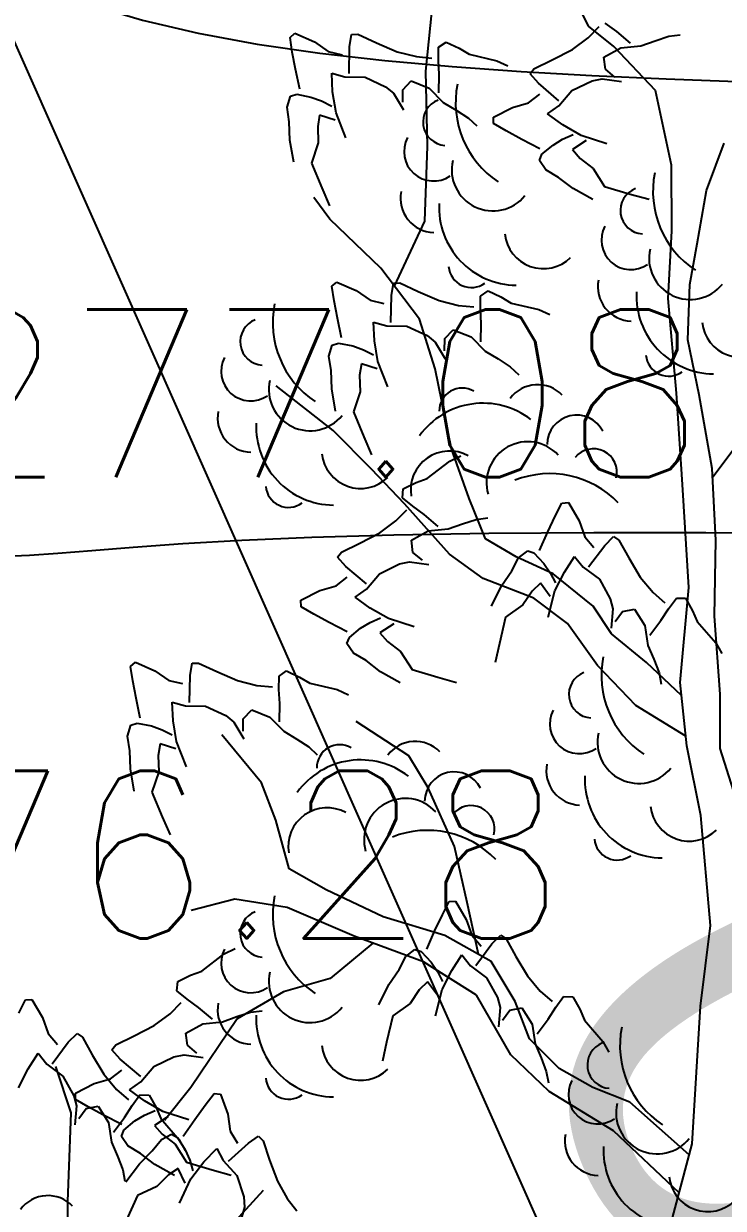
# Model space of a CAD drawing. Header units: millimetres. Extents: x 524954 to 526204, y 9523489 to 9524010.
# Drawn here: x 525824.86 to 525829.04, y 9523689.98 to 9523697.05 of the extents above; entities that cross this region are included whole.
import ezdxf
from ezdxf import colors
from ezdxf.entities.mleader import LeaderData, LeaderLine
from ezdxf.enums import TextEntityAlignment as Align
from ezdxf.math import Vec2, Vec3

# ---------------------------------------------------------------- set-up
doc = ezdxf.new("R2010")
doc.units = ezdxf.units.MM
doc.header["$PDMODE"] = 32
doc.header["$PDSIZE"] = 0.5
doc.linetypes.add('ACAD_ISO12W100', pattern=[21, 12, -3, 0, -3, 0, -3])
for name, color, linetype in [('Arbre', 34, 'ACAD_ISO12W100'), ('CN_01_00', 3, 'Continuous'), ('CN_02_00', 4, 'Continuous'), ('ETQ PAIR', 7, 'Continuous'), ('Route - Route de la corniche de Brazzaville - Textes - Arcs', 1, 'Continuous'), ('TopoAlt', 3, 'Continuous'), ('TOPOJIS', 7, 'Continuous')]:
    doc.layers.add(name, color=color, linetype=linetype)
doc.styles.add('Affichages route', font='arial.ttf', dxfattribs={"height": 0.5})
doc.styles.add('Simplex 1.0', font='Simplex.shx', dxfattribs={"width": 0.99, "height": 1})
doc.styles.get("Standard").update_dxf_attribs({"font": 'arial.ttf'})

# ---------------------------------------------------------------- blocks, each defined once
blk = doc.blocks.new('TCPOINT M')
at = {"color": 0}
blk.add_point((0, 0), dxfattribs=at)
at = {"layer": 'TopoAlt', "style": 'Simplex 1.0', "width": 0.99}
blk.add_attdef('ALT', (0.15, 0.15), '', height=1, dxfattribs=at)
blk = doc.blocks.new('v088')
at = {"color": 3, "linetype": 'Continuous'}
for p, q in [((-0.0239, 12.3184), (0.0161, 12.3965)), ((0.0161, 12.3965), (0.0546, 12.3999)), ((0.0546, 12.3999), (0.1184, 12.2906)), ((0.1184, 12.2906), (0.1522, 12.1952)), ((0.1522, 12.1952), (0.2074, 12.1313)), ((0.2717, 12.1435), (0.3242, 12.1966)), ((0.3242, 12.1966), (0.3557, 12.1751)), ((0.3557, 12.1751), (0.415, 12.0689)), ((0.1746, 12.0155), (0.2717, 12.1435)), ((0.0317, 11.9844), (0.0922, 12.0781)), ((0.0922, 12.0781), (0.1437, 12.0135)), ((0.415, 12.0689), (0.4841, 11.9528)), ((-0.0252, 11.8718), (0.0317, 11.9844)), ((0.1437, 12.0135), (0.2395, 11.9416)), ((0.2395, 11.9416), (0.3048, 11.8248)), ((0.4841, 11.9528), (0.5601, 11.8616)), ((0.3048, 11.8248), (0.32, 11.7651)), ((0.5601, 11.8616), (0.6304, 11.8005)), ((0.6527, 11.7656), (0.6994, 11.8293)), ((0.6994, 11.8293), (0.7544, 11.828)), ((0.7544, 11.828), (0.796, 11.7537)), ((1.0886, 11.7676), (1.1424, 11.8368)), ((1.1424, 11.8368), (1.1809, 11.833)), ((1.1809, 11.833), (1.2232, 11.7138)), ((0.32, 11.7651), (0.3106, 11.6498)), ((0.3344, 11.6895), (0.378, 11.7487)), ((0.378, 11.7487), (0.4498, 11.7623)), ((0.4498, 11.7623), (0.5114, 11.6644)), ((0.6075, 11.6944), (0.6527, 11.7656)), ((0.796, 11.7537), (0.824, 11.6885)), ((1.027, 11.683), (1.0886, 11.7676)), ((0.5418, 11.6075), (0.6075, 11.6944)), ((0.824, 11.6885), (0.9344, 11.5607)), ((0.9578, 11.583), (1.027, 11.683)), ((1.2232, 11.7138), (1.2386, 11.6137)), ((0.5114, 11.6644), (0.5299, 11.5465)), ((1.2386, 11.6137), (1.2809, 11.5407)), ((0.5299, 11.5465), (0.5653, 11.4632)), ((0.7732, 11.4945), (0.827, 11.5637)), ((0.827, 11.5637), (0.8886, 11.5945)), ((0.8886, 11.5945), (0.9232, 11.5753)), ((0.9232, 11.5753), (0.9693, 11.5022)), ((0.9344, 11.5607), (0.97, 11.497)), ((1.2271, 11.433), (1.3463, 11.5407)), ((1.3463, 11.5407), (1.4079, 11.583)), ((1.4079, 11.583), (1.4348, 11.556)), ((1.4348, 11.556), (1.4733, 11.4406)), ((0.5653, 11.4632), (0.5962, 11.3829)), ((0.6962, 11.4176), (0.7732, 11.4945)), ((0.9693, 11.5022), (0.9963, 11.4406)), ((1.0809, 11.4291), (1.1578, 11.5099)), ((1.1578, 11.5099), (1.1963, 11.4368)), ((0.6155, 11.3099), (0.6962, 11.4176)), ((0.927, 11.3906), (0.8693, 11.3522)), ((0.9693, 11.3022), (0.927, 11.3906)), ((0.9963, 11.4406), (1.0155, 11.3753)), ((1.004, 11.3291), (1.0809, 11.4291)), ((1.1963, 11.4368), (1.2771, 11.3483)), ((1.4733, 11.4406), (1.5194, 11.3137)), ((0.5962, 11.3829), (0.6091, 11.3149)), ((0.8693, 11.3522), (0.8001, 11.2829)), ((0.9347, 11.1829), (1.004, 11.3291)), ((1.2771, 11.3483), (1.3194, 11.2214)), ((0.8001, 11.2829), (0.6847, 11.2291)), ((1.5194, 11.3137), (1.5771, 11.2099)), ((0.6847, 11.2291), (0.6193, 11.0829)), ((1.3194, 11.2214), (1.3232, 11.1598)), ((1.5771, 11.2099), (1.6348, 11.1368)), ((1.3232, 11.1598), (1.2925, 11.0483)), ((-0.8359, 10.1311), (-0.7709, 10.1978)), ((-0.6662, 10.1688), (-0.7348, 10.218)), ((-2.6162, 10.1323), (-2.587, 10.1577)), ((-2.6028, 10.0456), (-2.6162, 10.1323)), ((-2.587, 10.1577), (-2.4712, 10.1066)), ((-2.2608, 10.0773), (-2.2494, 10.1511)), ((-2.2494, 10.1511), (-2.2113, 10.1522)), ((-2.2113, 10.1522), (-2.101, 10.101)), ((-0.9313, 10.0604), (-0.8359, 10.1311)), ((-0.5833, 10.0982), (-0.6662, 10.1688)), ((-0.4378, 10.1134), (-0.3559, 10.1397)), ((-0.3559, 10.1397), (-0.2873, 10.1487)), ((-2.5835, 9.9428), (-2.6028, 10.0456)), ((-2.4712, 10.1066), (-2.3879, 10.0492)), ((-2.3879, 10.0492), (-2.3057, 10.0298)), ((-2.2643, 9.9167), (-2.2608, 10.0773)), ((-2.101, 10.101), (-1.977, 10.0475)), ((-1.977, 10.0475), (-1.8618, 10.0181)), ((-1.7305, 9.9947), (-1.7301, 10.0737)), ((-1.7301, 10.0737), (-1.6848, 10.1049)), ((-1.6848, 10.1049), (-1.6075, 10.069)), ((-1.6075, 10.069), (-1.5466, 10.0327)), ((-1.0512, 9.9981), (-0.9313, 10.0604)), ((-0.7431, 10.0152), (-0.6418, 10.0712)), ((-0.6418, 10.0712), (-0.5231, 10.0829)), ((-0.5231, 10.0829), (-0.4378, 10.1134)), ((-1.8618, 10.0181), (-1.7691, 10.0099)), ((-1.7254, 9.9105), (-1.7305, 9.9947)), ((-1.5466, 10.0327), (-1.3822, 9.9939)), ((-1.3822, 9.9939), (-1.316, 9.9632)), ((-1.1606, 9.945), (-1.0512, 9.9981)), ((-0.7336, 9.9427), (-0.7431, 10.0152)), ((-2.5582, 9.8238), (-2.5835, 9.9428)), ((-2.3678, 9.9191), (-2.2883, 9.8969)), ((-2.3619, 9.8077), (-2.3678, 9.9191)), ((-1.7277, 9.8016), (-1.7254, 9.9105)), ((-1.1838, 9.9148), (-1.1606, 9.945)), ((-1.1339, 9.8592), (-1.1838, 9.9148)), ((-0.677, 9.8958), (-0.7336, 9.9427)), ((-2.2883, 9.8969), (-2.1685, 9.895)), ((-2.1685, 9.895), (-2.0471, 9.8386)), ((-2.0471, 9.8386), (-1.9997, 9.7992)), ((-1.9432, 9.8199), (-1.893, 9.873)), ((-1.893, 9.873), (-1.7856, 9.8299)), ((-1.0116, 9.755), (-1.1339, 9.8592)), ((-0.9342, 9.8156), (-0.8138, 9.874)), ((-0.8138, 9.874), (-0.7533, 9.8858)), ((-0.7533, 9.8858), (-0.6387, 9.8698)), ((-2.634, 9.7155), (-2.6142, 9.7814)), ((-2.6142, 9.7814), (-2.5764, 9.7933)), ((-2.5764, 9.7933), (-2.4916, 9.7768)), ((-2.4916, 9.7768), (-2.4283, 9.7541)), ((-2.3419, 9.6831), (-2.3619, 9.8077)), ((-1.9997, 9.7992), (-1.9397, 9.7002)), ((-1.9438, 9.7464), (-1.9432, 9.8199)), ((-1.7856, 9.8299), (-1.7015, 9.7452)), ((-1.1923, 9.7429), (-1.1254, 9.7944)), ((-1.0114, 9.724), (-0.9342, 9.8156)), ((-2.6206, 9.6288), (-2.634, 9.7155)), ((-2.4283, 9.7541), (-2.3676, 9.7232)), ((-1.7015, 9.7452), (-1.624, 9.6985)), ((-1.624, 9.6985), (-1.5519, 9.6516)), ((-1.4022, 9.6572), (-1.2895, 9.7147)), ((-1.2895, 9.7147), (-1.1923, 9.7429)), ((-1.0789, 9.6763), (-1.0114, 9.724)), ((-2.6175, 9.52), (-2.6206, 9.6288)), ((-2.4395, 9.6694), (-2.4511, 9.6011)), ((-2.3461, 9.6395), (-2.4395, 9.6694)), ((-2.2831, 9.5325), (-2.3419, 9.6831)), ((-1.5519, 9.6516), (-1.5015, 9.6041)), ((-1.401, 9.6186), (-1.4022, 9.6572)), ((-0.9888, 9.6106), (-1.0789, 9.6763)), ((-2.4511, 9.6011), (-2.4483, 9.5032)), ((-1.3254, 9.5742), (-1.401, 9.6186)), ((-1.2335, 9.5242), (-1.3254, 9.5742)), ((-0.9892, 9.5252), (-0.9269, 9.5527)), ((-0.8796, 9.5473), (-0.9888, 9.6106)), ((-2.5946, 9.3874), (-2.6175, 9.52)), ((-2.4483, 9.5032), (-2.4883, 9.3823)), ((-1.1253, 9.4685), (-1.2335, 9.5242)), ((-1.1132, 9.4352), (-1.0467, 9.4905)), ((-1.0467, 9.4905), (-0.9892, 9.5252)), ((-0.8484, 9.5165), (-0.9306, 9.463)), ((-0.7257, 9.4976), (-0.8796, 9.5473)), ((-1.1278, 9.3984), (-1.1132, 9.4352)), ((-0.9306, 9.463), (-0.885, 9.4108)), ((-0.885, 9.4108), (-0.8073, 9.3511)), ((-2.4883, 9.3823), (-2.4269, 9.2344)), ((-1.0892, 9.3413), (-1.1278, 9.3984)), ((-1.0136, 9.2969), (-1.0892, 9.3413)), ((-0.8073, 9.3511), (-0.7389, 9.2437)), ((-0.9273, 9.2307), (-1.0136, 9.2969)), ((-2.4269, 9.2344), (-2.3802, 9.1269)), ((-0.81, 9.1646), (-0.9273, 9.2307)), ((-0.7389, 9.2437), (-0.5855, 9.1979)), ((-0.5855, 9.1979), (-0.4727, 9.1661)), ((-2.3661, 8.6466), (-2.3369, 8.6719)), ((-2.3527, 8.5599), (-2.3661, 8.6466)), ((-2.3369, 8.6719), (-2.2212, 8.6209)), ((-2.0108, 8.5916), (-1.9993, 8.6654)), ((-1.9993, 8.6654), (-1.9613, 8.6665)), ((-1.9613, 8.6665), (-1.8509, 8.6153)), ((-2.3334, 8.4571), (-2.3527, 8.5599)), ((-2.2212, 8.6209), (-2.1379, 8.5634)), ((-2.1379, 8.5634), (-2.0557, 8.544)), ((-2.0143, 8.4309), (-2.0108, 8.5916)), ((-1.8509, 8.6153), (-1.7269, 8.5617)), ((-1.7269, 8.5617), (-1.6118, 8.5324)), ((-1.4805, 8.509), (-1.4801, 8.5879)), ((-1.4801, 8.5879), (-1.4347, 8.6192)), ((-1.4347, 8.6192), (-1.3575, 8.5833)), ((-1.3575, 8.5833), (-1.2966, 8.547)), ((-1.6118, 8.5324), (-1.519, 8.5242)), ((-1.4754, 8.4248), (-1.4805, 8.509)), ((-1.2966, 8.547), (-1.1322, 8.5082)), ((-1.1322, 8.5082), (-1.066, 8.4775)), ((-2.3082, 8.3381), (-2.3334, 8.4571)), ((-2.1178, 8.4334), (-2.0382, 8.4112)), ((-2.1118, 8.322), (-2.1178, 8.4334)), ((-1.4776, 8.3159), (-1.4754, 8.4248)), ((-2.0382, 8.4112), (-1.9184, 8.4092)), ((-1.9184, 8.4092), (-1.7971, 8.3529)), ((-1.7971, 8.3529), (-1.7497, 8.3134)), ((-1.6931, 8.3341), (-1.643, 8.3873)), ((-1.643, 8.3873), (-1.5356, 8.3441)), ((-2.384, 8.2298), (-2.3641, 8.2956)), ((-2.3641, 8.2956), (-2.3264, 8.3076)), ((-2.3264, 8.3076), (-2.2415, 8.291)), ((-2.2415, 8.291), (-2.1783, 8.2684)), ((-2.0919, 8.1974), (-2.1118, 8.322)), ((-1.7497, 8.3134), (-1.6897, 8.2145)), ((-1.6937, 8.2606), (-1.6931, 8.3341)), ((-1.5356, 8.3441), (-1.4515, 8.2595)), ((-2.3706, 8.1431), (-2.384, 8.2298)), ((-2.1783, 8.2684), (-2.1175, 8.2375)), ((-1.4515, 8.2595), (-1.374, 8.2128)), ((-1.374, 8.2128), (-1.3019, 8.1659)), ((-2.3674, 8.0343), (-2.3706, 8.1431)), ((-2.1895, 8.1837), (-2.2011, 8.1153)), ((-2.0961, 8.1537), (-2.1895, 8.1837)), ((-2.0331, 8.0467), (-2.0919, 8.1974)), ((-1.3019, 8.1659), (-1.2515, 8.1184)), ((-2.2011, 8.1153), (-2.1982, 8.0174)), ((-2.3445, 7.9016), (-2.3674, 8.0343)), ((-2.1982, 8.0174), (-2.2383, 7.8966)), ((-2.2383, 7.8966), (-2.1768, 7.7487)), ((-2.1768, 7.7487), (-2.1302, 7.6412)), ((-1.7972, 7.4997), (-1.6632, 7.6026)), ((-1.6632, 7.6026), (-1.5976, 7.6345)), ((-1.8638, 7.4754), (-1.7972, 7.4997)), ((-1.9448, 7.3833), (-1.9404, 7.4382)), ((-1.9404, 7.4382), (-1.8638, 7.4754)), ((-1.8839, 7.3331), (-1.9448, 7.3833)), ((-1.985, 7.2461), (-1.9201, 7.3129)), ((-1.8154, 7.2839), (-1.8839, 7.3331)), ((-1.0336, 7.2746), (-0.9936, 7.3527)), ((-0.9936, 7.3527), (-0.9551, 7.3561)), ((-0.9551, 7.3561), (-0.8913, 7.2468)), ((-2.0805, 7.1754), (-1.985, 7.2461)), ((-1.7325, 7.2133), (-1.8154, 7.2839)), ((-1.6722, 7.1979), (-1.587, 7.2285)), ((-1.587, 7.2285), (-1.5051, 7.2548)), ((-1.5051, 7.2548), (-1.4365, 7.2638)), ((-1.0783, 7.18), (-1.0336, 7.2746)), ((-0.8913, 7.2468), (-0.8575, 7.1514)), ((-2.2004, 7.1132), (-2.0805, 7.1754)), ((-1.8923, 7.1303), (-1.791, 7.1862)), ((-1.791, 7.1862), (-1.6722, 7.1979)), ((-1.1277, 7.0688), (-1.0783, 7.18)), ((-0.8575, 7.1514), (-0.8023, 7.0875)), ((-0.7381, 7.0997), (-0.6855, 7.1528)), ((-0.6855, 7.1528), (-0.654, 7.1313)), ((-2.3098, 7.06), (-2.2004, 7.1132)), ((-1.8828, 7.0578), (-1.8923, 7.1303)), ((-0.8351, 6.9716), (-0.7381, 7.0997)), ((-0.654, 7.1313), (-0.5947, 7.0251)), ((-2.333, 7.0298), (-2.3098, 7.06)), ((-2.283, 6.9743), (-2.333, 7.0298)), ((-1.8262, 7.0109), (-1.8828, 7.0578)), ((-1.2925, 6.9474), (-1.2526, 7.0255)), ((-1.2526, 7.0255), (-1.1978, 7.0672)), ((-1.1978, 7.0672), (-1.1602, 7.0548)), ((-1.1602, 7.0548), (-1.1012, 6.9916)), ((-0.978, 6.9406), (-0.9175, 7.0343)), ((-0.9175, 7.0343), (-0.8661, 6.9697)), ((-0.5947, 7.0251), (-0.5257, 6.909)), ((-2.1607, 6.8701), (-2.283, 6.9743)), ((-2.0833, 6.9307), (-1.963, 6.9891)), ((-1.963, 6.9891), (-1.9025, 7.0009)), ((-1.9025, 7.0009), (-1.7879, 6.9849)), ((-1.3538, 6.8575), (-1.2925, 6.9474)), ((-1.1012, 6.9916), (-1.0633, 6.9361)), ((-1.0633, 6.9361), (-1.0322, 6.8755)), ((-1.0349, 6.828), (-0.978, 6.9406)), ((-0.8661, 6.9697), (-0.7702, 6.8978)), ((-2.3415, 6.858), (-2.2745, 6.9095)), ((-2.1606, 6.8391), (-2.0833, 6.9307)), ((-1.122, 6.8741), (-1.1715, 6.8255)), ((-1.0639, 6.7951), (-1.122, 6.8741)), ((-0.7702, 6.8978), (-0.705, 6.781)), ((-0.5257, 6.909), (-0.4496, 6.8178)), ((-2.5514, 6.7723), (-2.4387, 6.8298)), ((-2.4387, 6.8298), (-2.3415, 6.858)), ((-2.228, 6.7914), (-2.1606, 6.8391)), ((-2.1379, 6.7256), (-2.228, 6.7914)), ((-1.413, 6.7366), (-1.3538, 6.8575)), ((-1.1715, 6.8255), (-1.2266, 6.7446)), ((-1.0757, 6.6715), (-1.0349, 6.828)), ((-0.4496, 6.8178), (-0.3793, 6.7567)), ((-2.5502, 6.7337), (-2.5514, 6.7723)), ((-2.4746, 6.6893), (-2.5502, 6.7337)), ((-2.0288, 6.6624), (-2.1379, 6.7256)), ((-1.2266, 6.7446), (-1.3299, 6.6702)), ((-0.705, 6.781), (-0.6897, 6.7213)), ((-0.6897, 6.7213), (-0.6991, 6.6059)), ((-0.4022, 6.6506), (-0.357, 6.7218)), ((-0.357, 6.7218), (-0.3104, 6.7855)), ((-0.3104, 6.7855), (-0.2553, 6.7842)), ((-0.2553, 6.7842), (-0.2138, 6.7099)), ((-2.3827, 6.6392), (-2.4746, 6.6893)), ((-2.1384, 6.6402), (-2.076, 6.6678)), ((-1.8748, 6.6127), (-2.0288, 6.6624)), ((-1.3299, 6.6702), (-1.3669, 6.5144)), ((-0.6753, 6.6457), (-0.6318, 6.7049)), ((-0.6318, 6.7049), (-0.56, 6.7185)), ((-0.56, 6.7185), (-0.4983, 6.6206)), ((-0.4679, 6.5637), (-0.4022, 6.6506)), ((-0.2138, 6.7099), (-0.1857, 6.6447)), ((-2.2745, 6.5836), (-2.3827, 6.6392)), ((-2.2624, 6.5503), (-2.1959, 6.6055)), ((-2.1959, 6.6055), (-2.1384, 6.6402)), ((-1.9976, 6.6315), (-2.0798, 6.5781)), ((-0.4983, 6.6206), (-0.4798, 6.5027)), ((-0.1857, 6.6447), (-0.0753, 6.5169)), ((-2.2769, 6.5134), (-2.2624, 6.5503)), ((-2.2384, 6.4564), (-2.2769, 6.5134)), ((-2.0798, 6.5781), (-2.0342, 6.5259)), ((-2.0342, 6.5259), (-1.9565, 6.4662)), ((-1.3669, 6.5144), (-1.3922, 6.3999)), ((-0.0753, 6.5169), (-0.0397, 6.4532)), ((-2.1628, 6.412), (-2.2384, 6.4564)), ((-1.9565, 6.4662), (-1.8881, 6.3588)), ((-0.4798, 6.5027), (-0.4444, 6.4194)), ((-3.5682, 6.3771), (-3.539, 6.4025)), ((-3.5548, 6.2904), (-3.5682, 6.3771)), ((-3.539, 6.4025), (-3.4232, 6.3514)), ((-3.2129, 6.3221), (-3.2014, 6.3959)), ((-3.2014, 6.3959), (-3.1633, 6.397)), ((-3.1633, 6.397), (-3.053, 6.3458)), ((-2.0765, 6.3457), (-2.1628, 6.412)), ((-0.4444, 6.4194), (-0.4135, 6.3391)), ((-3.4232, 6.3514), (-3.3399, 6.2939)), ((-3.2164, 6.1615), (-3.2129, 6.3221)), ((-3.053, 6.3458), (-2.929, 6.2922)), ((-2.6826, 6.2395), (-2.6821, 6.3185)), ((-2.6821, 6.3185), (-2.6368, 6.3497)), ((-2.6368, 6.3497), (-2.5596, 6.3138)), ((-2.5596, 6.3138), (-2.4986, 6.2775)), ((-1.9592, 6.2797), (-2.0765, 6.3457)), ((-1.8881, 6.3588), (-1.7347, 6.313)), ((-1.7347, 6.313), (-1.6219, 6.2812)), ((-0.4135, 6.3391), (-0.4006, 6.2711)), ((-3.5355, 6.1876), (-3.5548, 6.2904)), ((-3.3399, 6.2939), (-3.2577, 6.2746)), ((-2.929, 6.2922), (-2.8139, 6.2629)), ((-2.8139, 6.2629), (-2.7211, 6.2547)), ((-2.6774, 6.1553), (-2.6826, 6.2395)), ((-2.4986, 6.2775), (-2.3343, 6.2387)), ((-2.3343, 6.2387), (-2.2681, 6.208)), ((-3.5103, 6.0686), (-3.5355, 6.1876)), ((-3.3198, 6.1639), (-3.2403, 6.1417)), ((-3.3139, 6.0525), (-3.3198, 6.1639)), ((-2.6797, 6.0464), (-2.6774, 6.1553)), ((-3.2403, 6.1417), (-3.1205, 6.1398)), ((-3.1205, 6.1398), (-2.9991, 6.0834)), ((-2.9991, 6.0834), (-2.9517, 6.044)), ((-2.8952, 6.0647), (-2.845, 6.1178)), ((-2.845, 6.1178), (-2.7377, 6.0747)), ((-3.5861, 5.9603), (-3.5662, 6.0262)), ((-3.5662, 6.0262), (-3.5284, 6.0381)), ((-3.5284, 6.0381), (-3.4436, 6.0215)), ((-3.4436, 6.0215), (-3.3804, 5.9989)), ((-3.294, 5.9279), (-3.3139, 6.0525)), ((-2.9517, 6.044), (-2.8917, 5.945)), ((-2.8958, 5.9912), (-2.8952, 6.0647)), ((-2.7377, 6.0747), (-2.6536, 5.99)), ((-3.5727, 5.8736), (-3.5861, 5.9603)), ((-3.3804, 5.9989), (-3.3196, 5.968)), ((-2.6536, 5.99), (-2.576, 5.9433)), ((-2.576, 5.9433), (-2.5039, 5.8964)), ((-3.5695, 5.7648), (-3.5727, 5.8736)), ((-3.3915, 5.9142), (-3.4031, 5.8459)), ((-3.2981, 5.8843), (-3.3915, 5.9142)), ((-3.2352, 5.7773), (-3.294, 5.9279)), ((-2.5039, 5.8964), (-2.4536, 5.8489)), ((-3.4031, 5.8459), (-3.4003, 5.748)), ((-3.5466, 5.6322), (-3.5695, 5.7648)), ((-3.4003, 5.748), (-3.4403, 5.6271)), ((-3.4403, 5.6271), (-3.3789, 5.4792)), ((-3.3789, 5.4792), (-3.3323, 5.3717)), ((-1.7068, 4.8945), (-1.6668, 4.9726)), ((-1.6668, 4.9726), (-1.6283, 4.976)), ((-1.6283, 4.976), (-1.5645, 4.8667)), ((-1.7514, 4.7999), (-1.7068, 4.8945)), ((-1.5645, 4.8667), (-1.5307, 4.7714)), ((-1.8008, 4.6887), (-1.7514, 4.7999)), ((-1.5307, 4.7714), (-1.4755, 4.7074)), ((-1.4112, 4.7196), (-1.3587, 4.7727)), ((-1.3587, 4.7727), (-1.3272, 4.7513)), ((-1.3272, 4.7513), (-1.2679, 4.6451)), ((-3.0095, 4.66), (-2.9439, 4.6918)), ((-1.9257, 4.6454), (-1.871, 4.6871)), ((-1.871, 4.6871), (-1.8334, 4.6747)), ((-1.8334, 4.6747), (-1.7744, 4.6115)), ((-1.5083, 4.5916), (-1.4112, 4.7196)), ((-3.1435, 4.5571), (-3.0095, 4.66)), ((-1.9657, 4.5674), (-1.9257, 4.6454)), ((-1.7744, 4.6115), (-1.7365, 4.5561)), ((-1.6512, 4.5605), (-1.5907, 4.6542)), ((-1.5907, 4.6542), (-1.5392, 4.5896)), ((-1.2679, 4.6451), (-1.1988, 4.529)), ((-3.2867, 4.4956), (-3.2101, 4.5328)), ((-3.2101, 4.5328), (-3.1435, 4.5571)), ((-2.0269, 4.4774), (-1.9657, 4.5674)), ((-1.7365, 4.5561), (-1.7054, 4.4954)), ((-1.7081, 4.4479), (-1.6512, 4.5605)), ((-1.5392, 4.5896), (-1.4434, 4.5178)), ((-1.1988, 4.529), (-1.1228, 4.4377)), ((-3.2911, 4.4407), (-3.2867, 4.4956)), ((-2.0862, 4.3565), (-2.0269, 4.4774)), ((-1.7952, 4.494), (-1.8447, 4.4455)), ((-1.7371, 4.415), (-1.7952, 4.494)), ((-1.4434, 4.5178), (-1.3781, 4.401)), ((-3.2303, 4.3905), (-3.2911, 4.4407)), ((-3.1617, 4.3413), (-3.2303, 4.3905)), ((-1.8447, 4.4455), (-1.8998, 4.3645)), ((-1.7488, 4.2914), (-1.7081, 4.4479)), ((-1.3781, 4.401), (-1.3629, 4.3412)), ((-1.1228, 4.4377), (-1.0524, 4.3767)), ((-1.0302, 4.3418), (-0.9835, 4.4054)), ((-0.9835, 4.4054), (-0.9285, 4.4041)), ((-0.9285, 4.4041), (-0.8869, 4.3298)), ((-3.3314, 4.3035), (-3.2664, 4.3702)), ((-3.0788, 4.2707), (-3.1617, 4.3413)), ((-2.8514, 4.3121), (-2.7828, 4.3211)), ((-1.8998, 4.3645), (-2.0031, 4.2901)), ((-1.3629, 4.3412), (-1.3723, 4.2259)), ((-1.3485, 4.2656), (-1.3049, 4.3248)), ((-1.3049, 4.3248), (-1.2331, 4.3384)), ((-1.2331, 4.3384), (-1.1715, 4.2405)), ((-1.0754, 4.2705), (-1.0302, 4.3418)), ((-0.8869, 4.3298), (-0.8589, 4.2646)), ((-3.4268, 4.2328), (-3.3314, 4.3035)), ((-3.1373, 4.2436), (-3.0186, 4.2553)), ((-3.0186, 4.2553), (-2.9333, 4.2859)), ((-2.9333, 4.2859), (-2.8514, 4.3121)), ((-2.0031, 4.2901), (-2.0401, 4.1343)), ((-1.1411, 4.1837), (-1.0754, 4.2705)), ((-0.8589, 4.2646), (-0.7485, 4.1368)), ((-3.5467, 4.1705), (-3.4268, 4.2328)), ((-3.2386, 4.1877), (-3.1373, 4.2436)), ((-3.2291, 4.1152), (-3.2386, 4.1877)), ((-1.1715, 4.2405), (-1.153, 4.1227)), ((-3.6793, 4.0872), (-3.6561, 4.1174)), ((-3.6561, 4.1174), (-3.5467, 4.1705)), ((-3.1725, 4.0683), (-3.2291, 4.1152)), ((-2.0401, 4.1343), (-2.0653, 4.0199)), ((-1.153, 4.1227), (-1.1176, 4.0393)), ((-0.7485, 4.1368), (-0.7129, 4.0731)), ((-3.6294, 4.0317), (-3.6793, 4.0872)), ((-3.4297, 3.988), (-3.3093, 4.0465)), ((-3.3093, 4.0465), (-3.2488, 4.0583)), ((-3.2488, 4.0583), (-3.1342, 4.0423)), ((-1.1176, 4.0393), (-1.0867, 3.9591)), ((-3.6878, 3.9154), (-3.6208, 3.9668)), ((-3.5071, 3.9275), (-3.6294, 4.0317)), ((-3.5069, 3.8964), (-3.4297, 3.988)), ((-3.785, 3.8871), (-3.6878, 3.9154)), ((-3.5743, 3.8488), (-3.5069, 3.8964)), ((-1.0867, 3.9591), (-1.0738, 3.891)), ((-3.8977, 3.8297), (-3.785, 3.8871)), ((-3.8965, 3.791), (-3.8977, 3.8297)), ((-3.4842, 3.783), (-3.5743, 3.8488)), ((-3.8209, 3.7466), (-3.8965, 3.791)), ((-3.3751, 3.7197), (-3.4842, 3.783)), ((-3.729, 3.6966), (-3.8209, 3.7466)), ((-3.6208, 3.641), (-3.729, 3.6966)), ((-3.5422, 3.6629), (-3.4847, 3.6976)), ((-3.4847, 3.6976), (-3.4223, 3.7252)), ((-3.3439, 3.6889), (-3.4261, 3.6355)), ((-3.2212, 3.6701), (-3.3751, 3.7197)), ((-3.6232, 3.5708), (-3.6087, 3.6076)), ((-3.6087, 3.6076), (-3.5422, 3.6629)), ((-3.4261, 3.6355), (-3.3805, 3.5833)), ((-3.5847, 3.5138), (-3.6232, 3.5708)), ((-3.3805, 3.5833), (-3.3028, 3.5236)), ((-3.5091, 3.4694), (-3.5847, 3.5138)), ((-3.4228, 3.4031), (-3.5091, 3.4694)), ((-3.3028, 3.5236), (-3.2344, 3.4162)), ((-3.3055, 3.337), (-3.4228, 3.4031)), ((-3.2344, 3.4162), (-3.081, 3.3703)), ((-3.081, 3.3703), (-2.9682, 3.3386))]:
    blk.add_line(p, q, dxfattribs=at)
at = {"linetype": 'Continuous'}
for p, q in [((0.2897, 11.7219), (0.1969, 11.9998)), ((0.2697, 11.1929), (0.2897, 11.7219)), ((1.1882, 10.9882), (1.4374, 11.2608)), ((0.2693, 10.6145), (0.2697, 11.1929)), ((-1.8059, 9.9306), (-1.7492, 10.4915)), ((-0.8352, 10.1996), (-0.9911, 10.5198)), ((-0.6834, 10.0784), (-0.8352, 10.1996)), ((-0.4354, 9.8162), (-0.6834, 10.0784)), ((-1.7966, 9.483), (-1.8059, 9.9306)), ((-0.339, 9.3704), (-0.4354, 9.8162)), ((-1.8121, 9.0349), (-1.7966, 9.483)), ((-0.1306, 9.2193), (-0.0246, 9.5014)), ((-0.337, 8.9787), (-0.339, 9.3704)), ((-0.1861, 8.901), (-0.1306, 9.2193)), ((-2.3783, 9.048), (-2.4742, 9.1766)), ((-2.0737, 8.7558), (-2.3783, 9.048)), ((-1.992, 8.6473), (-1.8121, 9.0349)), ((-0.3597, 8.574), (-0.337, 8.9787)), ((-0.2308, 8.6575), (-0.1861, 8.901)), ((-1.8434, 8.4497), (-2.0737, 8.7558)), ((-0.2426, 8.3277), (-0.2308, 8.6575)), ((-0.3105, 8.0091), (-0.3597, 8.574)), ((-1.7501, 8.1531), (-1.8434, 8.4497)), ((-0.1735, 7.9995), (-0.2426, 8.3277)), ((-1.6531, 7.6763), (-1.7501, 8.1531)), ((-2.3581, 7.786), (-2.6995, 8.0525)), ((-0.2742, 7.4626), (-0.3105, 8.0091)), ((-0.0959, 7.5596), (-0.1735, 7.9995)), ((-0.0934, 7.5087), (0.2621, 7.9837)), ((-2.1294, 7.5544), (-2.3581, 7.786)), ((-1.5474, 7.38), (-1.6531, 7.6763)), ((-1.9323, 7.3471), (-2.1294, 7.5544)), ((-0.0745, 7.1309), (-0.0959, 7.5596)), ((-0.2365, 6.8477), (-0.2742, 7.4626)), ((-1.4491, 7.1395), (-1.5474, 7.38)), ((-1.6648, 7.048), (-1.9323, 7.3471)), ((-1.2665, 7.0314), (-1.4491, 7.1395)), ((-0.0837, 6.6768), (-0.0745, 7.1309)), ((-1.4628, 6.9029), (-1.6648, 7.048)), ((-1.0467, 6.9303), (-1.2665, 7.0314)), ((-1.1618, 6.7848), (-1.4628, 6.9029)), ((-0.8063, 6.7363), (-1.0467, 6.9303)), ((-0.2869, 6.2807), (-0.2365, 6.8477)), ((-0.9597, 6.6336), (-1.1618, 6.7848)), ((-0.6972, 6.5707), (-0.8063, 6.7363)), ((-0.0491, 6.2111), (-0.0837, 6.6768)), ((-0.7803, 6.3824), (-0.9597, 6.6336)), ((-0.4884, 6.4009), (-0.6972, 6.5707)), ((-0.5514, 6.1446), (-0.7803, 6.3824)), ((-0.2789, 6.2036), (-0.4884, 6.4009)), ((-0.2479, 5.9022), (-0.2869, 6.2807)), ((-0.0486, 5.8877), (-0.0491, 6.2111)), ((-0.2539, 5.9607), (-0.5514, 6.1446)), ((-1.9071, 5.8427), (-2.2223, 6.0475)), ((-2.7868, 5.6812), (-3.0229, 5.9686)), ((-0.1646, 5.4873), (-0.2479, 5.9022)), ((0.0846, 5.4676), (-0.0486, 5.8877)), ((-1.7911, 5.6523), (-1.9071, 5.8427)), ((-2.7013, 5.4591), (-2.7868, 5.6812)), ((-1.6346, 5.3011), (-1.7911, 5.6523)), ((-2.6206, 5.1685), (-2.7013, 5.4591)), ((-0.1073, 4.8293), (-0.1646, 5.4873)), ((-1.5592, 4.9668), (-1.6346, 5.3011)), ((-2.4003, 5.0425), (-2.6206, 5.1685)), ((-2.0611, 4.8817), (-2.4003, 5.0425)), ((-2.9464, 4.9876), (-3.2062, 4.92)), ((-2.6344, 4.9381), (-2.9464, 4.9876)), ((-1.4917, 4.6586), (-1.5592, 4.9668)), ((-2.2328, 4.7662), (-2.6344, 4.9381)), ((-1.6919, 4.7713), (-2.0611, 4.8817)), ((-0.1657, 4.3492), (-0.1073, 4.8293)), ((-1.8192, 4.6131), (-2.2328, 4.7662)), ((-1.415, 4.6154), (-1.6919, 4.7713)), ((-2.1227, 4.7254), (-2.3768, 4.5144)), ((-1.5041, 4.4145), (-1.8192, 4.6131)), ((-1.2732, 4.3758), (-1.415, 4.6154)), ((-2.3768, 4.5144), (-2.655, 4.434)), ((-2.655, 4.434), (-2.9315, 4.2727)), ((-1.2976, 4.0581), (-1.5041, 4.4145)), ((-1.1877, 4.1537), (-1.2732, 4.3758)), ((-0.2169, 3.5272), (-0.1657, 4.3492)), ((-2.9315, 4.2727), (-3.209, 3.8627)), ((-1.0099, 3.9771), (-1.1877, 4.1537)), ((-1.0692, 3.839), (-1.2976, 4.0581)), ((-0.8085, 3.8631), (-1.0099, 3.9771)), ((-3.209, 3.8627), (-3.3666, 3.6666)), ((-0.6849, 3.6045), (-1.0692, 3.839)), ((-0.589, 3.7744), (-0.8085, 3.8631)), ((-0.2343, 3.4611), (-0.589, 3.7744)), ((-0.2941, 3.234), (-0.6849, 3.6045)), ((-0.3436, 3.0457), (-0.2169, 3.5272))]:
    blk.add_line(p, q, dxfattribs=at)
at = {"color": 3, "linetype": 'Continuous'}
for centre, major_axis, start_param, end_param in [((0.1501, 11.0237), (0.1445, 0.1445), 6.263619, 7.998733), ((-1.0632, 9.7428), (0.3995, 0.3995), 2.158504, 3.344219), ((-1.6825, 9.6282), (-0.099, 0.099), -0.421529, 2.292047), ((-1.7599, 9.4514), (-0.1246, 0.1246), 0.293965, 2.957824), ((-1.4053, 9.3432), (0.1741, 0.1741), 2.133893, 4.816631), ((0.1148, 9.2139), (-0.3995, 0.3995), 0.587708, 1.773422), ((-1.7527, 9.1724), (-0.1445, 0.1445), 0.590553, 2.325666), ((-0.5045, 9.0993), (0.099, 0.099), 1.149268, 3.862844), ((-1.2605, 9.1191), (0.3298, 0.3298), 2.307735, 3.914618), ((-0.5819, 8.9225), (0.1246, 0.1246), 1.864761, 4.52862), ((-1.1039, 8.9843), (0.1641, 0.1641), 2.463212, 4.701636), ((-0.2273, 8.8143), (0.1741, 0.1741), 2.133893, 4.816631), ((-1.5338, 8.7756), (0.0964, 0.0964), 2.435534, 4.557933), ((-0.5746, 8.6435), (0.1445, 0.1445), 2.161349, 3.896462), ((-0.0825, 8.5902), (0.3298, 0.3298), 2.307735, 3.914618), ((-2.1547, 8.4302), (0.3995, 0.3995), 2.158504, 3.344219), ((-2.774, 8.3155), (-0.099, 0.099), -0.421529, 2.292047), ((0.0741, 8.4554), (0.1641, 0.1641), 2.463212, 4.701636), ((-2.8514, 8.1388), (-0.1246, 0.1246), 0.293965, 2.957824), ((-0.3558, 8.2467), (0.0964, 0.0964), 2.435534, 4.557933), ((-2.4968, 8.0306), (0.1741, 0.1741), 2.133893, 4.816631), ((-1.5891, 7.9031), (0.0964, 0.0964), 0.254619, 2.377018), ((-1.1385, 7.8551), (-0.1445, 0.1445), 4.692823, 6.427936), ((-1.4642, 7.4823), (0.3298, 0.3298), 0.12682, 1.733702), ((-2.8441, 7.8598), (-0.1445, 0.1445), 0.590553, 2.325666), ((-0.9057, 7.7012), (0.1246, 0.1246), 5.967031, 8.63089), ((-2.352, 7.8064), (0.3298, 0.3298), 2.307735, 3.914618), ((-1.1975, 7.4726), (-0.1741, 0.1741), 4.665366, 7.348105), ((-2.1954, 7.6717), (0.1641, 0.1641), 2.463212, 4.701636), ((-1.6643, 7.4312), (-0.1641, 0.1641), -1.288499, 0.949924), ((-0.8052, 7.5365), (-0.099, 0.099), 3.680741, 6.394318), ((-1.0661, 6.9632), (-0.3995, 0.3995), 4.689978, 5.875693), ((-2.6253, 7.463), (0.0964, 0.0964), 2.435534, 4.557933), ((-0.1929, 6.3242), (-0.3995, 0.3995), 0.587708, 1.773422), ((-0.8122, 6.2095), (-0.099, 0.099), -0.421529, 2.292047), ((-0.8896, 6.0328), (0.1246, 0.1246), 1.864761, 4.52862), ((-0.535, 5.9246), (0.1741, 0.1741), 2.133893, 4.816631), ((-2.32, 5.773), (0.0964, 0.0964), 0.254619, 2.377018), ((-1.8693, 5.7251), (0.1445, 0.1445), 6.263619, 7.998733), ((-2.1951, 5.3523), (0.3298, 0.3298), 0.12682, 1.733702), ((-1.6366, 5.5711), (-0.1246, 0.1246), 4.396235, 7.060094), ((-0.8824, 5.7538), (-0.1445, 0.1445), 0.590553, 2.325666), ((-0.3902, 5.7004), (0.3298, 0.3298), 2.307735, 3.914618), ((-1.9284, 5.3425), (0.1741, 0.1741), 6.236163, 8.918901), ((-2.3952, 5.3012), (-0.1641, 0.1641), -1.288499, 0.949924), ((-1.536, 5.4064), (0.099, 0.099), 5.251538, 7.965114), ((-0.2336, 5.5657), (-0.1641, 0.1641), 0.892416, 3.130839), ((-1.7969, 4.8332), (0.3995, 0.3995), 6.260774, 7.446489), ((-0.6635, 5.357), (0.0964, 0.0964), 2.435534, 4.557933), ((-2.1547, 4.8961), (-0.3995, 0.3995), 0.587708, 1.773422), ((-2.774, 4.7815), (-0.099, 0.099), -0.421529, 2.292047), ((-2.8514, 4.6047), (-0.1246, 0.1246), 0.293965, 2.957824), ((-2.4968, 4.4965), (0.1741, 0.1741), 2.133893, 4.816631), ((-2.8441, 4.3258), (-0.1445, 0.1445), 0.590553, 2.325666), ((-2.352, 4.2724), (0.3298, 0.3298), 2.307735, 3.914618), ((-0.0823, 4.1124), (0.3995, 0.3995), 2.158504, 3.344219), ((-2.1954, 4.1377), (0.1641, 0.1641), 2.463212, 4.701636), ((-0.7016, 3.9977), (0.099, 0.099), 1.149268, 3.862844), ((-2.6253, 3.929), (0.0964, 0.0964), 2.435534, 4.557933), ((-0.779, 3.821), (0.1246, 0.1246), 1.864761, 4.52862), ((-0.4244, 3.7128), (0.1741, 0.1741), 2.133893, 4.816631), ((-0.7718, 3.542), (-0.1445, 0.1445), 0.590553, 2.325666), ((-0.2796, 3.4886), (0.3298, 0.3298), 2.307735, 3.914618), ((-0.1231, 3.3539), (0.1641, 0.1641), 2.463212, 4.701636)]:
    blk.add_ellipse(centre, major_axis=major_axis, ratio=1, start_param=start_param, end_param=end_param, dxfattribs=at)

msp = doc.modelspace()

# ---------------------------------------------------------------- linework, layer by layer
at = {"layer": 'CN_01_00', "elevation": 277, "flags": 128}
msp.add_lwpolyline([(525824.7582, 9523693.8699), (525824.8998, 9523693.876), (525825.0688, 9523693.8882), (525825.2724, 9523693.9049), (525825.5184, 9523693.9244), (525825.8141, 9523693.9451), (525826.1672, 9523693.9653), (525826.585, 9523693.9835), (525827.0751, 9523693.9978), (525827.6407, 9523694.0072), (525828.2672, 9523694.0118), (525828.936, 9523694.0123), (525829.6281, 9523694.0096), (525830.3249, 9523694.0041), (525831.0074, 9523693.9968), (525831.657, 9523693.9882), (525832.2547, 9523693.979), (525832.7858, 9523693.9698)], dxfattribs=at)
at = {"layer": 'CN_02_00', "elevation": 278, "flags": 128}
msp.add_lwpolyline([(525825.2035, 9523697.1862), (525825.2653, 9523697.1626), (525825.5734, 9523697.0707), (525825.9056, 9523696.9928), (525826.2594, 9523696.9277), (525826.6318, 9523696.8736), (525827.0203, 9523696.8293), (525827.4221, 9523696.7933), (525827.8344, 9523696.764), (525828.257, 9523696.7401), (525828.699, 9523696.7203), (525829.1723, 9523696.7034), (525829.6885, 9523696.6883), (525830.2593, 9523696.6737), (525830.8965, 9523696.6586), (525831.6117, 9523696.6416), (525832.4166, 9523696.6217)], dxfattribs=at)
at = {"layer": 'Route - Route de la corniche de Brazzaville - Textes - Arcs'}
msp.add_line((525844.7131, 9523652.0847), (525816.3245, 9523716.0698), dxfattribs=at)

# ---------------------------------------------------------------- block references
at = {"layer": 'Arbre'}
for p in [(525829.071, 9523686.835), (525824.8595, 9523678.8241)]:
    msp.add_blockref('v088', p, dxfattribs=at)
at = {"layer": 'TOPOJIS'}
ref = msp.add_blockref('TCPOINT M', (525824.2185, 9523694.2923, 277.08), dxfattribs=at)
ref.add_attrib('ALT', '277.08', (525824.2685, 9523694.3423, 277.08), dxfattribs={"layer": 'TopoAlt', "height": 1, "style": 'Simplex 1.0', "width": 0.99})
ref = msp.add_blockref('TCPOINT M', (525823.3885, 9523691.5378, 276.28), dxfattribs=at)
ref.add_attrib('ALT', '276.28', (525823.4385, 9523691.5878, 276.28), dxfattribs={"layer": 'TopoAlt', "height": 1, "style": 'Simplex 1.0', "width": 0.99})

# ---------------------------------------------------------------- texts
at = {"layer": 'Route - Route de la corniche de Brazzaville - Textes - Arcs', "style": 'Affichages route'}
msp.add_text('R=450.0', height=3, rotation=113.55217, dxfattribs=at).set_placement((525830.9746, 9523683.9779), align=Align.TOP_CENTER)

# ---------------------------------------------------------------- next in the draw order: leaders
at = {"layer": 'ETQ PAIR'}
ml = msp.add_multileader_mtext('Standard', dxfattribs=at)
ml.set_content('Cheminement des piétons', color=256)
ml.set_leader_properties()
ml.build(insert=Vec2(0, 0))
ml.multileader.update_dxf_attribs({"has_text_frame": 1, "dogleg_length": 2.5, "arrow_head_size": 3.5})
ctx = ml.context
ctx.base_point, ctx.char_height, ctx.arrow_head_size, ctx.landing_gap_size, ctx.plane_origin, ctx.plane_x_axis, ctx.plane_y_axis = Vec3(525826.318, 9523701.2723), 3.5, 3.5, 0.8, Vec3(525997.1507, 9523585.7165), Vec3(0.940159, 0.340735), Vec3(-0.340735, 0.940159)
ctx.text_align_type = 1
notes = []
notes.append((ctx, [(0, (1, 1, 0), (525883.1717, 9523721.8774), (-0.940159, -0.340735), 2.5, [(1, [(525926.3599, 9523709.377), (525955.5493, 9523709.3918)], 0, [])])]))
ctx.mtext.insert, ctx.mtext.text_direction, ctx.mtext.rotation, ctx.mtext.alignment, ctx.mtext.flow_direction = Vec3(525852.8078, 9523713.251), Vec3(0.940159, 0.340735), 0.347698, 2, 5
ctx.mtext.has_bg_fill, ctx.mtext.bg_color, ctx.mtext.bg_scale_factor, ctx.mtext.bg_transparency, ctx.mtext.use_window_bg_color = 1, -1027028792, 1.5, 0, 1
for ctx, leaders in notes:
    for number, flags, end, landing, length, lines in leaders:
        leader = LeaderData()
        leader.index, (leader.has_last_leader_line, leader.has_dogleg_vector, leader.attachment_direction) = number, flags
        leader.last_leader_point, leader.dogleg_vector, leader.dogleg_length = Vec3(end), Vec3(landing), length
        for number, points, colour, breaks in lines:
            line = LeaderLine()
            line.index, line.vertices, line.color, line.breaks = number, Vec3.list(points), colors.encode_raw_color(colour), breaks
            leader.lines.append(line)
        ctx.leaders.append(leader)

doc.saveas('drawing.dxf')
